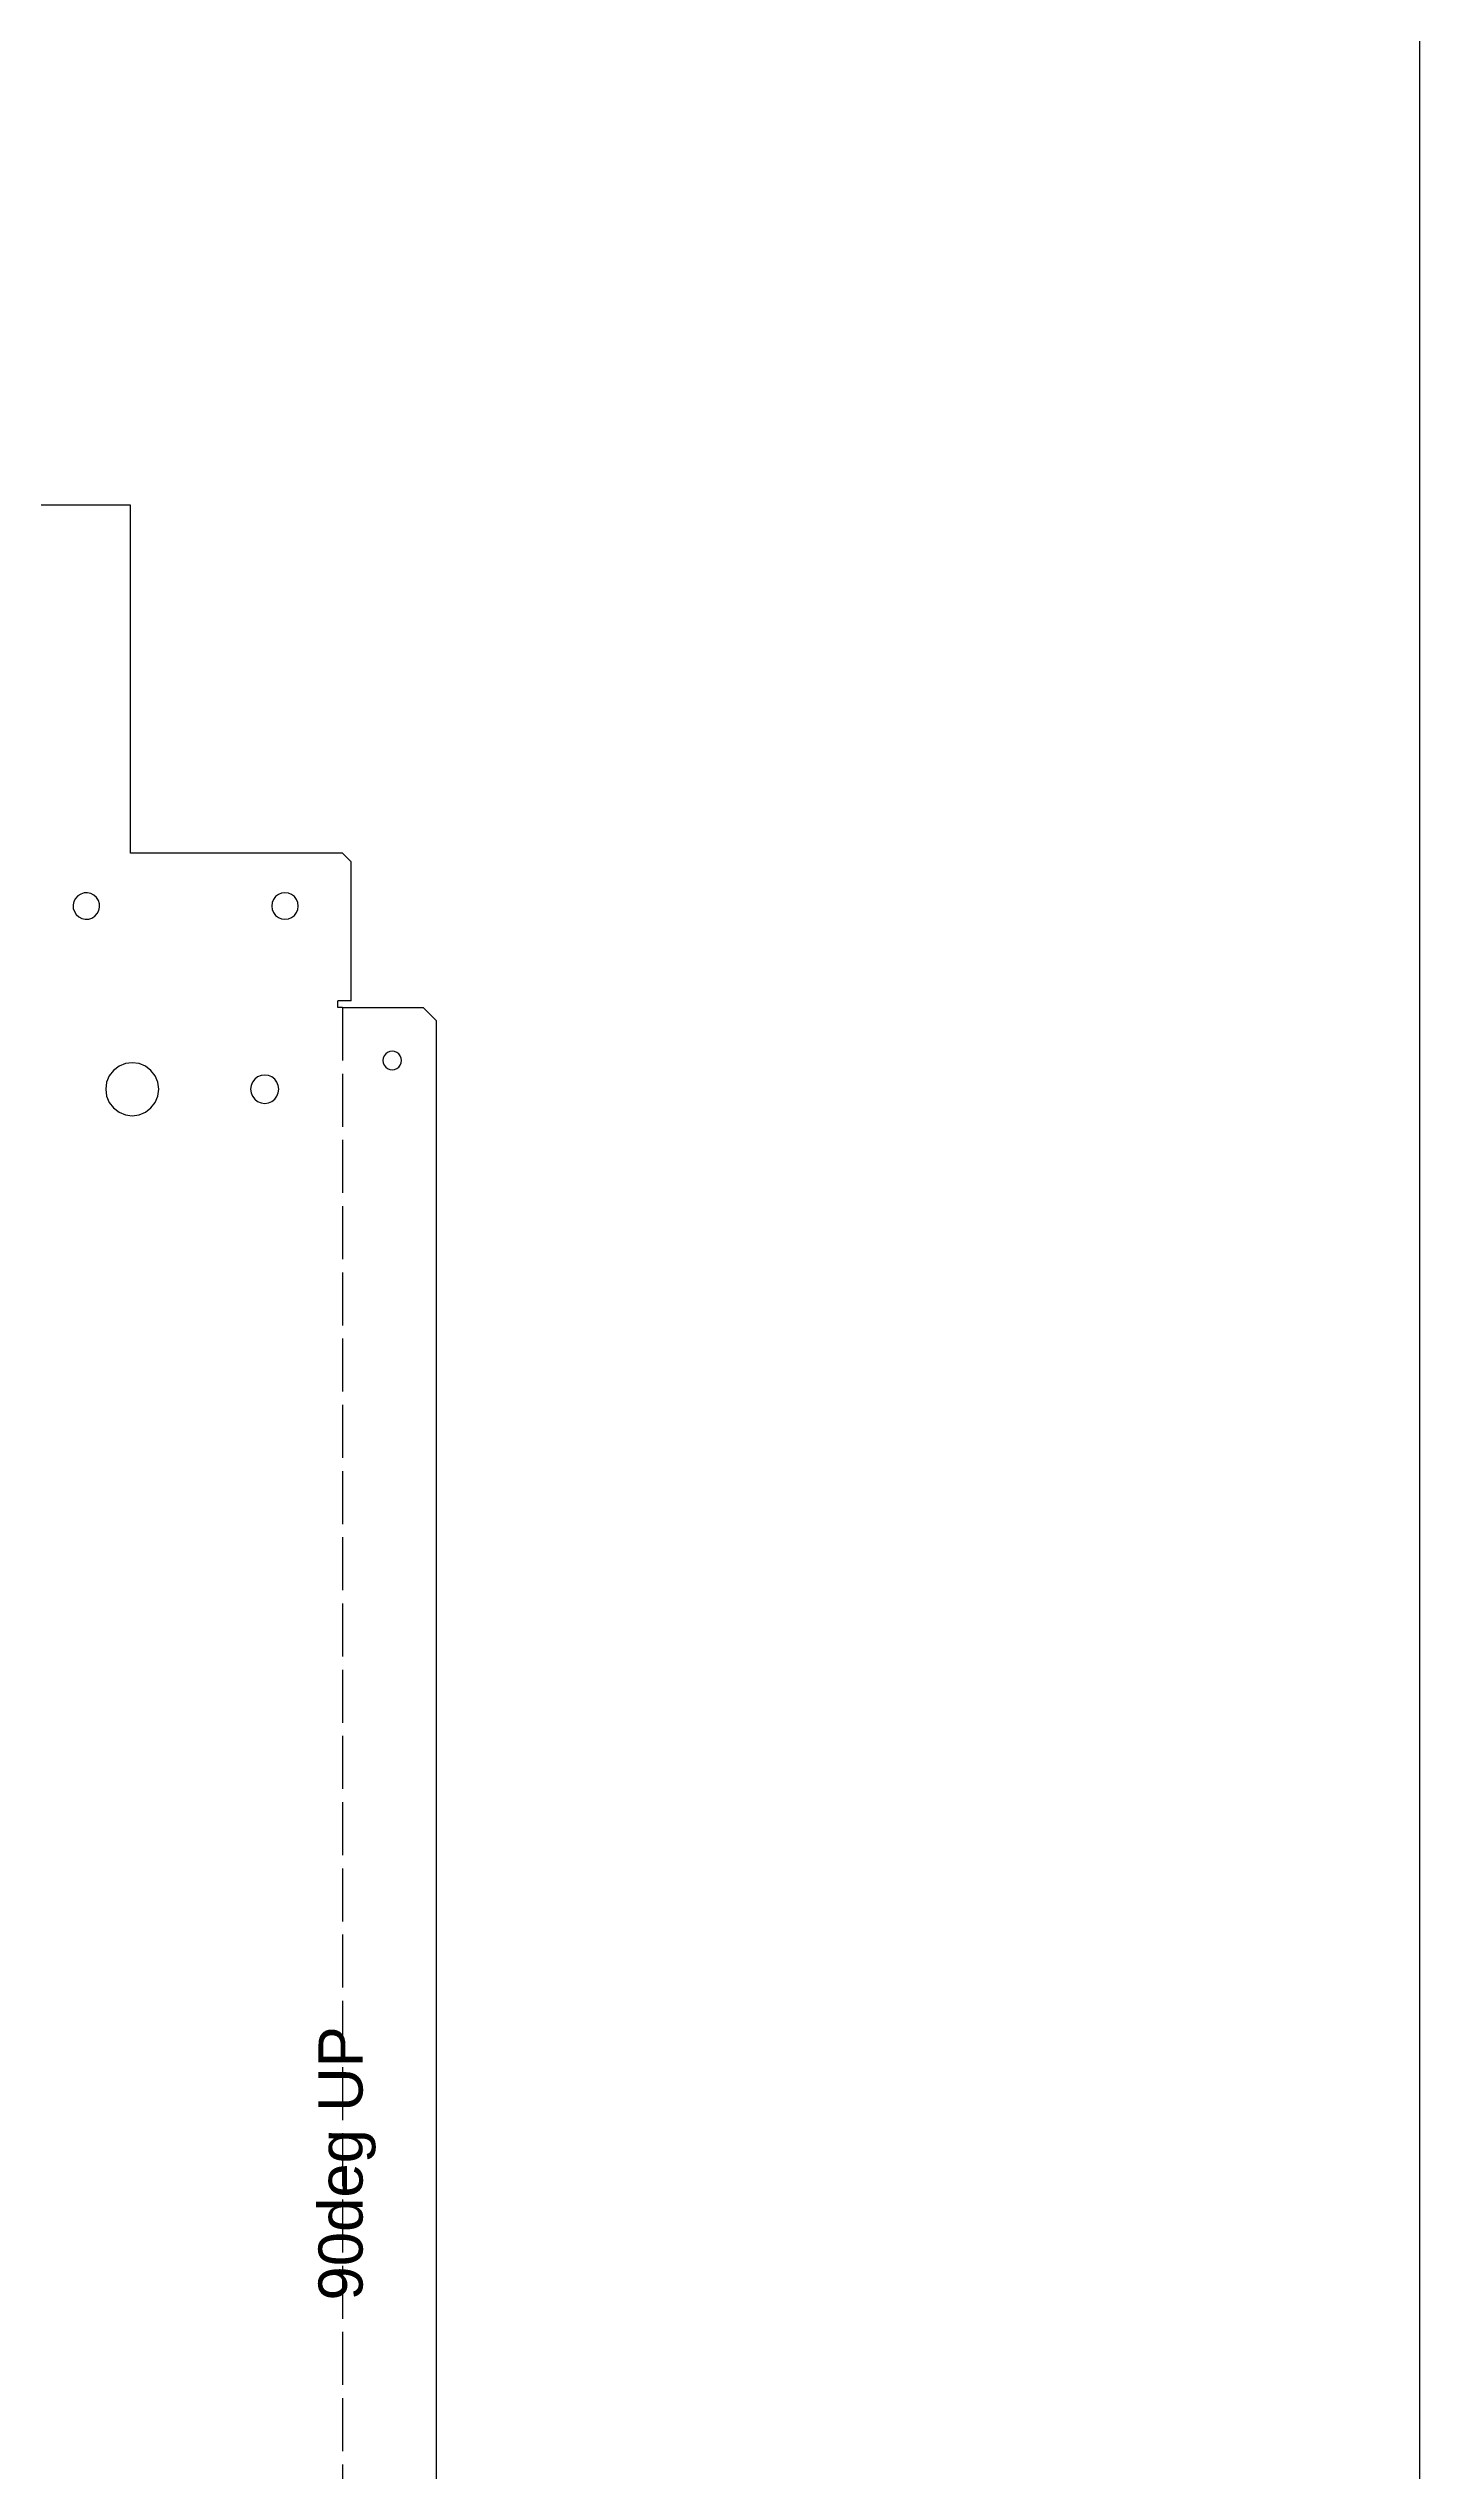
# Model space of a CAD drawing. Extents: x -1267 to 2080, y -21 to 4009.
# Drawn here: x 955 to 1265, y 1532 to 2081 of the extents above; entities that cross this region are included whole.
import ezdxf

# ---------------------------------------------------------------- set-up
doc = ezdxf.new("R2010")
doc.units = 0
doc.linetypes.add('ACAD_ISO02W100', pattern=[15, 12, -3])
doc.layers.get('0').update_dxf_attribs({"true_color": 0xffffff})
doc.layers.add('Layer0', color=7, linetype='Continuous', true_color=0xffffff)
doc.styles.add('textstyle53', font='')
doc.styles.get('textstyle53').set_extended_font_data('Arial')

msp = doc.modelspace()

# ---------------------------------------------------------------- linework, layer by layer
at = {"layer": 'Layer0'}
for p, q in [((1265.48, 2191.59, -25.52), (1265.48, 1015.29, -25.52)), ((973.47, 1977.13, 0.05), (943.47, 1977.13, 0.05)), ((973.47, 1898.33, 0.05), (973.47, 1977.13, 0.05)), ((1021.47, 1898.33, 0.05), (973.47, 1898.33, 0.05)), ((1021.47, 1898.33, 0.05), (1023.47, 1896.33, 0.05)), ((1023.47, 1864.83, 0.05), (1023.47, 1896.33, 0.05)), ((961.54, 1888.62, 0.05), (961.01, 1888.04, 0.05)), ((962.2, 1889.04, 0.05), (961.54, 1888.62, 0.05)), ((962.94, 1889.28, 0.05), (962.2, 1889.04, 0.05)), ((963.72, 1889.32, 0.05), (962.94, 1889.28, 0.05)), ((964.49, 1889.15, 0.05), (963.72, 1889.32, 0.05)), ((965.18, 1888.79, 0.05), (964.49, 1889.15, 0.05)), ((965.76, 1888.26, 0.05), (965.18, 1888.79, 0.05)), ((966.19, 1887.6, 0.05), (965.76, 1888.26, 0.05)), ((1006.35, 1888.45, 0.05), (1005.87, 1887.83, 0.05)), ((1006.97, 1888.93, 0.05), (1006.35, 1888.45, 0.05)), ((1007.69, 1889.22, 0.05), (1006.97, 1888.93, 0.05)), ((1008.47, 1889.33, 0.05), (1007.69, 1889.22, 0.05)), ((1009.25, 1889.22, 0.05), (1008.47, 1889.33, 0.05)), ((1009.97, 1888.93, 0.05), (1009.25, 1889.22, 0.05)), ((1010.59, 1888.45, 0.05), (1009.97, 1888.93, 0.05)), ((1011.07, 1887.83, 0.05), (1010.59, 1888.45, 0.05)), ((960.65, 1887.35, 0.05), (960.48, 1886.58, 0.05)), ((960.48, 1886.58, 0.05), (960.52, 1885.8, 0.05)), ((960.52, 1885.8, 0.05), (960.75, 1885.05, 0.05)), ((961.01, 1888.04, 0.05), (960.65, 1887.35, 0.05)), ((960.75, 1885.05, 0.05), (961.18, 1884.39, 0.05)), ((961.18, 1884.39, 0.05), (961.75, 1883.87, 0.05)), ((961.75, 1883.87, 0.05), (962.45, 1883.51, 0.05)), ((962.45, 1883.51, 0.05), (963.22, 1883.34, 0.05)), ((963.22, 1883.34, 0.05), (964, 1883.37, 0.05)), ((964, 1883.37, 0.05), (964.74, 1883.61, 0.05)), ((964.74, 1883.61, 0.05), (965.4, 1884.03, 0.05)), ((965.4, 1884.03, 0.05), (965.93, 1884.61, 0.05)), ((965.93, 1884.61, 0.05), (966.29, 1885.31, 0.05)), ((966.42, 1886.85, 0.05), (966.19, 1887.6, 0.05)), ((966.29, 1885.31, 0.05), (966.46, 1886.07, 0.05)), ((966.46, 1886.07, 0.05), (966.42, 1886.85, 0.05)), ((1005.57, 1887.1, 0.05), (1005.47, 1886.33, 0.05)), ((1005.47, 1886.33, 0.05), (1005.57, 1885.55, 0.05)), ((1005.87, 1887.83, 0.05), (1005.57, 1887.1, 0.05)), ((1005.57, 1885.55, 0.05), (1005.87, 1884.83, 0.05)), ((1005.87, 1884.83, 0.05), (1006.35, 1884.21, 0.05)), ((1006.35, 1884.21, 0.05), (1006.97, 1883.73, 0.05)), ((1006.97, 1883.73, 0.05), (1007.69, 1883.43, 0.05)), ((1007.69, 1883.43, 0.05), (1008.47, 1883.33, 0.05)), ((1008.47, 1883.33, 0.05), (1009.25, 1883.43, 0.05)), ((1009.25, 1883.43, 0.05), (1009.97, 1883.73, 0.05)), ((1009.97, 1883.73, 0.05), (1010.59, 1884.21, 0.05)), ((1010.59, 1884.21, 0.05), (1011.07, 1884.83, 0.05)), ((1011.37, 1887.1, 0.05), (1011.07, 1887.83, 0.05)), ((1011.07, 1884.83, 0.05), (1011.37, 1885.55, 0.05)), ((1011.47, 1886.33, 0.05), (1011.37, 1887.1, 0.05)), ((1011.37, 1885.55, 0.05), (1011.47, 1886.33, 0.05)), ((1020.47, 1863.33, 0.05), (1020.47, 1864.83, 0.05)), ((1023.47, 1864.83, 0.05), (1020.47, 1864.83, 0.05)), ((1021.47, 1863.33, 0.05), (1020.47, 1863.33, 0.05)), ((1021.47, 1863.33, 0.05), (1022.77, 1863.33, 0.05)), ((1022.77, 1863.33, 0.05), (1039.77, 1863.33, 0.05)), ((1039.77, 1863.33, 0.05), (1042.77, 1860.33, 0.05)), ((1042.77, 1404.8, 0.05), (1042.77, 1860.33, 0.05)), ((970.87, 1850.03, 0.05), (969.63, 1849.07, 0.05)), ((972.32, 1850.63, 0.05), (970.87, 1850.03, 0.05)), ((973.87, 1850.83, 0.05), (972.32, 1850.63, 0.05)), ((975.42, 1850.63, 0.05), (973.87, 1850.83, 0.05)), ((976.87, 1850.03, 0.05), (975.42, 1850.63, 0.05)), ((978.11, 1849.07, 0.05), (976.87, 1850.03, 0.05)), ((1030.74, 1851.88, 0.05), (1030.67, 1851.33, 0.05)), ((1030.67, 1851.33, 0.05), (1030.74, 1850.79, 0.05)), ((1030.95, 1852.38, 0.05), (1030.74, 1851.88, 0.05)), ((1030.74, 1850.79, 0.05), (1030.95, 1850.28, 0.05)), ((1031.28, 1852.82, 0.05), (1030.95, 1852.38, 0.05)), ((1030.95, 1850.28, 0.05), (1031.28, 1849.85, 0.05)), ((1031.72, 1853.15, 0.05), (1031.28, 1852.82, 0.05)), ((1031.28, 1849.85, 0.05), (1031.72, 1849.51, 0.05)), ((1032.23, 1853.36, 0.05), (1031.72, 1853.15, 0.05)), ((1032.77, 1853.43, 0.05), (1032.23, 1853.36, 0.05)), ((1033.31, 1853.36, 0.05), (1032.77, 1853.43, 0.05)), ((1033.82, 1853.15, 0.05), (1033.31, 1853.36, 0.05)), ((1034.25, 1852.82, 0.05), (1033.82, 1853.15, 0.05)), ((1033.82, 1849.51, 0.05), (1034.25, 1849.85, 0.05)), ((1034.59, 1852.38, 0.05), (1034.25, 1852.82, 0.05)), ((1034.25, 1849.85, 0.05), (1034.59, 1850.28, 0.05)), ((1034.8, 1851.88, 0.05), (1034.59, 1852.38, 0.05)), ((1034.59, 1850.28, 0.05), (1034.8, 1850.79, 0.05)), ((1034.87, 1851.33, 0.05), (1034.8, 1851.88, 0.05)), ((1034.8, 1850.79, 0.05), (1034.87, 1851.33, 0.05)), ((968.07, 1846.39, 0.05), (967.87, 1844.83, 0.05)), ((967.87, 1844.83, 0.05), (968.07, 1843.28, 0.05)), ((968.67, 1847.83, 0.05), (968.07, 1846.39, 0.05)), ((969.63, 1849.07, 0.05), (968.67, 1847.83, 0.05)), ((979.07, 1847.83, 0.05), (978.11, 1849.07, 0.05)), ((979.67, 1846.39, 0.05), (979.07, 1847.83, 0.05)), ((979.87, 1844.83, 0.05), (979.67, 1846.39, 0.05)), ((979.67, 1843.28, 0.05), (979.87, 1844.83, 0.05)), ((1000.78, 1845.66, 0.05), (1000.67, 1844.83, 0.05)), ((1000.67, 1844.83, 0.05), (1000.78, 1844, 0.05)), ((1001.1, 1846.43, 0.05), (1000.78, 1845.66, 0.05)), ((1001.61, 1847.09, 0.05), (1001.1, 1846.43, 0.05)), ((1002.27, 1847.6, 0.05), (1001.61, 1847.09, 0.05)), ((1003.04, 1847.92, 0.05), (1002.27, 1847.6, 0.05)), ((1003.87, 1848.03, 0.05), (1003.04, 1847.92, 0.05)), ((1004.7, 1847.92, 0.05), (1003.87, 1848.03, 0.05)), ((1005.47, 1847.6, 0.05), (1004.7, 1847.92, 0.05)), ((1006.13, 1847.09, 0.05), (1005.47, 1847.6, 0.05)), ((1006.64, 1846.43, 0.05), (1006.13, 1847.09, 0.05)), ((1006.96, 1845.66, 0.05), (1006.64, 1846.43, 0.05)), ((1007.07, 1844.83, 0.05), (1006.96, 1845.66, 0.05)), ((1006.96, 1844, 0.05), (1007.07, 1844.83, 0.05)), ((1031.72, 1849.51, 0.05), (1032.23, 1849.3, 0.05)), ((1032.23, 1849.3, 0.05), (1032.77, 1849.23, 0.05)), ((1032.77, 1849.23, 0.05), (1033.31, 1849.3, 0.05)), ((1033.31, 1849.3, 0.05), (1033.82, 1849.51, 0.05)), ((968.07, 1843.28, 0.05), (968.67, 1841.83, 0.05)), ((968.67, 1841.83, 0.05), (969.63, 1840.59, 0.05)), ((969.63, 1840.59, 0.05), (970.87, 1839.64, 0.05)), ((970.87, 1839.64, 0.05), (972.32, 1839.04, 0.05)), ((972.32, 1839.04, 0.05), (973.87, 1838.83, 0.05)), ((973.87, 1838.83, 0.05), (975.42, 1839.04, 0.05)), ((975.42, 1839.04, 0.05), (976.87, 1839.64, 0.05)), ((976.87, 1839.64, 0.05), (978.11, 1840.59, 0.05)), ((978.11, 1840.59, 0.05), (979.07, 1841.83, 0.05)), ((979.07, 1841.83, 0.05), (979.67, 1843.28, 0.05)), ((1000.78, 1844, 0.05), (1001.1, 1843.23, 0.05)), ((1001.1, 1843.23, 0.05), (1001.61, 1842.57, 0.05)), ((1001.61, 1842.57, 0.05), (1002.27, 1842.06, 0.05)), ((1002.27, 1842.06, 0.05), (1003.04, 1841.74, 0.05)), ((1003.04, 1841.74, 0.05), (1003.87, 1841.63, 0.05)), ((1003.87, 1841.63, 0.05), (1004.7, 1841.74, 0.05)), ((1004.7, 1841.74, 0.05), (1005.47, 1842.06, 0.05)), ((1005.47, 1842.06, 0.05), (1006.13, 1842.57, 0.05)), ((1006.13, 1842.57, 0.05), (1006.64, 1843.23, 0.05)), ((1006.64, 1843.23, 0.05), (1006.96, 1844, 0.05))]:
    msp.add_line(p, q, dxfattribs=at)
at = {"layer": 'Layer0', "color": 2, "linetype": 'ACAD_ISO02W100', "true_color": 0xffff00}
msp.add_line((1021.47, 1863.33, 0.05), (1021.47, 1401.8, 0.05), dxfattribs=at)

# ---------------------------------------------------------------- texts
at = {"insert": (1016.05, 1570.45), "char_height": 1, "attachment_point": 1, "rotation": 90, "style": 'textstyle53'}
msp.add_mtext('\\H10;90deg UP\\P', dxfattribs=at)

doc.saveas('drawing.dxf')
